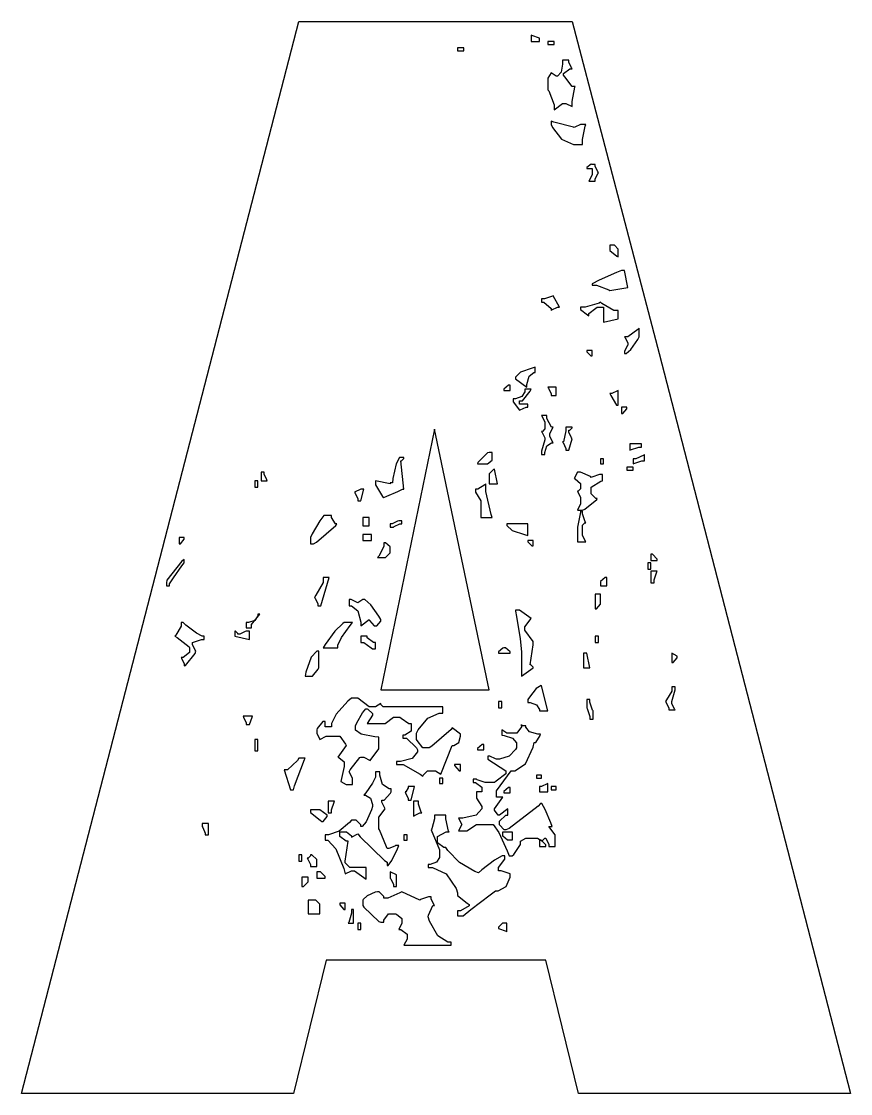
# Model space of a CAD drawing. Extents: x 82 to 273, y 41 to 319.
# Drawn here: x 152.26 to 180.09, y 188.74 to 224.72 of the extents above; entities that cross this region are included whole.
import ezdxf

# ---------------------------------------------------------------- set-up
doc = ezdxf.new("R2010")
doc.units = 0
doc.header["$MEASUREMENT"] = 0

msp = doc.modelspace()

# ---------------------------------------------------------------- linework, layer by layer
at = {"color": 42}
for points in [[(170.744, 224.719), (173.673, 213.571), (180.093, 188.736), (170.957, 188.736), (169.863, 193.216), (162.49, 193.216), (161.396, 188.736), (152.26, 188.736), (161.572, 224.719), (170.744, 224.719)], [(169.369, 224.26), (169.369, 224.05), (169.65, 224.05), (169.65, 224.154), (169.65, 224.154), (169.395, 224.244), (169.369, 224.26)], [(166.9, 223.731), (167.11, 223.731), (167.11, 223.838), (166.9, 223.838), (166.9, 223.731)], [(169.933, 223.944), (170.145, 223.944), (170.145, 224.05), (169.933, 224.05), (169.933, 223.944)], [(170.428, 223.379), (170.428, 223.288), (170.374, 223.013), (170.254, 222.885), (170.215, 222.885), (170.039, 222.992), (169.933, 222.815), (169.933, 222.426), (169.967, 222.392), (170.145, 221.917), (170.145, 221.757), (170.428, 221.967), (170.532, 221.967), (170.744, 221.861), (170.744, 222.03), (170.833, 222.516), (170.851, 222.533), (170.753, 222.533), (170.506, 222.859), (170.462, 222.92), (170.462, 222.974), (170.673, 223.132), (170.744, 223.132), (170.726, 223.159), (170.638, 223.351), (170.638, 223.415), (170.428, 223.415), (170.428, 223.379)], [(170.039, 221.368), (170.039, 221.262), (170.083, 221.157), (170.386, 220.769), (170.787, 220.592), (170.921, 220.592), (171.097, 220.592), (171.097, 220.76), (171.185, 221.201), (171.203, 221.262), (171.097, 221.262), (171.026, 221.262), (170.841, 221.174), (170.815, 221.156), (170.787, 221.166), (170.135, 221.342), (170.039, 221.368)], [(171.238, 219.781), (171.414, 219.781), (171.414, 219.568), (171.31, 219.358), (171.52, 219.358), (171.52, 219.429), (171.608, 219.614), (171.626, 219.64), (171.608, 219.676), (171.52, 219.861), (171.52, 219.921), (171.414, 219.921), (171.381, 219.929), (171.238, 219.818), (171.238, 219.781)], [(172.015, 217.205), (172.015, 217.099), (172.015, 217.029), (172.252, 216.844), (172.296, 216.818), (172.296, 217.029), (172.296, 217.073), (172.164, 217.205), (172.12, 217.205), (172.015, 217.205)], [(171.414, 215.864), (171.564, 215.864), (171.979, 215.715), (172.015, 215.688), (172.615, 215.794), (172.508, 216.359), (172.402, 216.359), (172.234, 216.289), (171.657, 216.034), (171.414, 215.907), (171.414, 215.864)], [(169.722, 215.407), (169.722, 215.301), (169.8, 215.301), (170.039, 215.09), (170.039, 215.018), (170.065, 215.036), (170.257, 215.124), (170.321, 215.124), (170.109, 215.511), (170.091, 215.495), (169.814, 215.407), (169.722, 215.407)], [(171.027, 215.124), (171.027, 215.054), (171.265, 214.869), (171.31, 214.842), (171.31, 214.913), (171.546, 215.098), (171.59, 215.124), (171.803, 215.124), (171.803, 214.629), (172.296, 214.735), (172.296, 215.018), (172.146, 215.018), (171.741, 215.257), (171.697, 215.301), (171.652, 215.266), (171.183, 215.124), (171.027, 215.124)], [(172.508, 214.136), (172.525, 214.11), (172.615, 213.918), (172.615, 213.854), (172.597, 213.827), (172.508, 213.636), (172.508, 213.571), (172.559, 213.571), (172.715, 213.709), (172.948, 214.04), (173.002, 214.136), (173.002, 214.419), (172.948, 214.375), (172.617, 214.136), (172.508, 214.136)], [(171.238, 213.677), (171.238, 213.633), (171.37, 213.501), (171.414, 213.501), (171.414, 213.677), (171.238, 213.677)], [(168.84, 212.725), (169.227, 212.442), (169.227, 212.535), (169.302, 212.81), (169.458, 212.937), (169.51, 212.937), (169.51, 213.114), (169.404, 213.087), (169.015, 212.947), (168.84, 212.781), (168.84, 212.725)], [(168.451, 212.336), (168.664, 212.336), (168.664, 212.513), (168.61, 212.513), (168.451, 212.38), (168.451, 212.336)], [(169.157, 212.336), (169.157, 212.285), (169.055, 212.13), (168.84, 212.055), (168.768, 212.055), (168.768, 211.949), (168.981, 211.667), (169.007, 211.685), (169.198, 211.773), (169.263, 211.773), (169.263, 211.879), (168.981, 211.879), (168.981, 211.983), (169.077, 211.983), (169.341, 212.312), (169.369, 212.372), (169.157, 212.372), (169.157, 212.336)], [(169.933, 212.442), (169.949, 212.416), (170.039, 212.225), (170.039, 212.16), (170.215, 212.16), (170.215, 212.442), (169.933, 212.442)], [(172.015, 212.232), (172.041, 212.17), (172.231, 211.843), (172.296, 211.843), (172.296, 212.336), (172.27, 212.32), (172.078, 212.232), (172.015, 212.232)], [(172.402, 211.773), (172.402, 211.56), (172.446, 211.56), (172.579, 211.72), (172.579, 211.773), (172.402, 211.773)], [(169.722, 211.49), (169.827, 211.278), (169.827, 211.067), (169.827, 211.041), (169.748, 210.961), (169.722, 210.961), (169.738, 210.927), (169.827, 210.741), (169.827, 210.679), (169.722, 210.292), (169.722, 210.185), (169.827, 210.185), (169.827, 210.257), (169.901, 210.472), (170.057, 210.572), (170.109, 210.572), (170.003, 210.785), (170.003, 210.891), (170.109, 211.102), (170.055, 211.102), (169.898, 211.394), (169.898, 211.49), (169.722, 211.49)], [(166.122, 211.031), (164.324, 202.282), (167.958, 202.282), (166.122, 211.031)], [(170.532, 211.102), (170.532, 210.979), (170.454, 210.608), (170.428, 210.608), (170.444, 210.582), (170.532, 210.391), (170.532, 210.326), (170.638, 210.326), (170.744, 210.715), (170.726, 210.742), (170.638, 210.934), (170.638, 210.997), (170.664, 210.997), (170.744, 211.075), (170.744, 211.102), (170.532, 211.102)], [(172.685, 210.538), (172.685, 210.326), (172.711, 210.344), (172.982, 210.432), (173.073, 210.432), (173.073, 210.538), (172.685, 210.538)], [(167.569, 209.867), (167.852, 209.867), (167.904, 209.867), (168.063, 209.999), (168.063, 210.043), (168.063, 210.256), (167.958, 210.256), (167.904, 210.239), (167.586, 209.921), (167.569, 209.867)], [(172.791, 210.043), (172.791, 209.867), (172.817, 209.885), (173.087, 209.973), (173.178, 209.973), (173.178, 210.185), (173.152, 210.159), (172.881, 210.043), (172.791, 210.043)], [(164.641, 209.197), (164.148, 209.303), (164.148, 209.163), (164.386, 208.774), (164.43, 208.738), (164.527, 208.782), (164.896, 208.946), (165.049, 209.021), (165.1, 209.021), (164.994, 209.973), (165.02, 209.973), (165.1, 210.053), (165.1, 210.079), (164.994, 210.079), (164.955, 210.079), (164.84, 209.868), (164.729, 209.375), (164.711, 209.233), (164.641, 209.233), (164.641, 209.197)], [(171.697, 209.867), (171.803, 209.867), (171.803, 210.043), (171.697, 210.043), (171.697, 209.867)], [(160.302, 209.586), (160.302, 209.303), (160.514, 209.303), (160.496, 209.331), (160.408, 209.522), (160.408, 209.586), (160.302, 209.586)], [(167.958, 209.48), (167.958, 209.197), (168.239, 209.197), (168.135, 209.69), (168.107, 209.682), (167.958, 209.531), (167.958, 209.48)], [(170.921, 209.586), (170.815, 209.374), (170.849, 209.365), (171.027, 209.212), (171.027, 209.161), (171.027, 209.057), (171.027, 209.03), (170.947, 208.951), (170.921, 208.951), (171.027, 208.738), (171.027, 208.528), (170.921, 208.315), (171.097, 208.315), (171.176, 208.351), (171.581, 208.669), (171.59, 208.704), (171.537, 208.704), (171.38, 208.862), (171.38, 208.915), (171.38, 209.021), (171.38, 209.092), (171.705, 209.295), (171.767, 209.303), (171.767, 209.514), (171.669, 209.514), (171.406, 209.427), (171.38, 209.41), (171.362, 209.445), (171.031, 209.586), (170.921, 209.586)], [(172.579, 209.656), (172.791, 209.656), (172.791, 209.762), (172.579, 209.762), (172.579, 209.656)], [(160.091, 209.091), (160.197, 209.091), (160.197, 209.303), (160.091, 209.303), (160.091, 209.091)], [(167.499, 209.021), (167.499, 208.915), (167.676, 208.632), (167.676, 208.069), (168.063, 208.069), (168.027, 208.175), (167.852, 208.942), (167.852, 209.197), (167.816, 209.171), (167.578, 209.021), (167.499, 209.021)], [(163.442, 208.915), (163.459, 208.889), (163.548, 208.697), (163.548, 208.632), (163.653, 208.632), (163.759, 209.021), (163.653, 209.021), (163.442, 208.915)], [(161.961, 207.397), (161.961, 207.187), (162.065, 207.187), (162.162, 207.24), (162.815, 207.796), (162.843, 207.856), (162.799, 207.856), (162.667, 208.069), (162.667, 208.139), (162.454, 208.139), (162.409, 208.139), (162.274, 207.954), (162.021, 207.522), (161.961, 207.397)], [(163.725, 207.786), (163.935, 207.786), (163.935, 208.069), (163.725, 208.069), (163.725, 207.786)], [(171.027, 208.245), (170.921, 207.75), (170.921, 207.257), (171.203, 207.257), (171.097, 207.469), (171.097, 207.786), (171.097, 207.814), (171.176, 207.892), (171.203, 207.892), (171.185, 207.92), (171.097, 208.19), (171.097, 208.279), (171.027, 208.279), (171.027, 208.245)], [(164.641, 207.856), (164.641, 207.75), (164.747, 207.75), (164.773, 207.768), (164.965, 207.856), (165.03, 207.856), (165.03, 207.963), (164.924, 207.963), (164.888, 207.946), (164.702, 207.856), (164.641, 207.856)], [(168.558, 207.856), (168.558, 207.801), (168.738, 207.636), (169.147, 207.495), (169.263, 207.469), (169.263, 207.856), (168.558, 207.856)], [(157.551, 207.397), (157.551, 207.187), (157.595, 207.187), (157.728, 207.345), (157.728, 207.397), (157.551, 207.397)], [(163.725, 207.293), (164.006, 207.293), (164.006, 207.504), (163.725, 207.504), (163.725, 207.293)], [(169.263, 207.293), (169.263, 207.249), (169.395, 207.117), (169.44, 207.117), (169.44, 207.293), (169.263, 207.293)], [(164.43, 207.221), (164.43, 207.099), (164.253, 206.772), (164.218, 206.728), (164.43, 206.728), (164.483, 206.728), (164.641, 206.888), (164.641, 206.94), (164.641, 207.045), (164.641, 207.089), (164.483, 207.221), (164.43, 207.221)], [(157.127, 205.882), (157.127, 205.776), (157.233, 205.776), (157.233, 205.843), (157.36, 206.045), (157.648, 206.447), (157.728, 206.551), (157.728, 206.658), (157.648, 206.605), (157.145, 205.962), (157.127, 205.882)], [(173.284, 206.339), (173.39, 206.339), (173.39, 206.551), (173.284, 206.551), (173.284, 206.339)], [(173.39, 206.834), (173.39, 206.622), (173.603, 206.622), (173.603, 206.676), (173.442, 206.834), (173.39, 206.834)], [(173.39, 206.269), (173.39, 205.882), (173.496, 205.882), (173.496, 205.98), (173.585, 206.243), (173.603, 206.269), (173.39, 206.269)], [(162.384, 206.058), (162.384, 205.891), (162.145, 205.467), (162.101, 205.387), (162.118, 205.361), (162.208, 205.169), (162.208, 205.104), (162.314, 205.104), (162.595, 206.058), (162.384, 206.058)], [(171.697, 205.882), (171.697, 205.776), (171.909, 205.776), (171.909, 206.058), (171.855, 206.058), (171.697, 205.926), (171.697, 205.882)], [(171.52, 205.493), (171.52, 205), (171.564, 205), (171.697, 205.158), (171.697, 205.21), (171.697, 205.493), (171.52, 205.493)], [(163.266, 205.317), (163.266, 205.104), (163.336, 205.104), (163.551, 204.942), (163.653, 204.561), (163.653, 204.435), (163.935, 204.647), (163.944, 204.613), (164.097, 204.435), (164.148, 204.435), (164.192, 204.435), (164.324, 204.595), (164.324, 204.647), (164.262, 204.753), (163.984, 205.142), (163.789, 205.317), (163.725, 205.317), (163.548, 205.21), (163.513, 205.228), (163.327, 205.317), (163.266, 205.317)], [(160.197, 204.823), (160.197, 204.772), (160.095, 204.617), (159.88, 204.541), (159.808, 204.541), (159.808, 204.365), (159.985, 204.365), (159.985, 204.48), (160.223, 204.771), (160.267, 204.823), (160.197, 204.823)], [(168.84, 204.928), (168.874, 204.743), (168.997, 203.999), (169.051, 203.56), (169.051, 203.412), (169.051, 202.741), (169.44, 203.024), (169.44, 203.051), (169.359, 203.13), (169.333, 203.13), (169.44, 203.799), (169.44, 203.906), (169.157, 204.294), (169.157, 204.399), (169.369, 204.681), (168.981, 204.964), (168.84, 204.964), (168.84, 204.928)], [(157.621, 204.541), (157.621, 204.427), (157.444, 204.118), (157.409, 204.082), (157.488, 204.047), (157.894, 203.729), (157.904, 203.693), (157.904, 203.589), (157.904, 203.536), (157.692, 203.376), (157.621, 203.376), (157.638, 203.35), (157.728, 203.159), (157.728, 203.094), (157.762, 203.104), (158.087, 203.51), (158.115, 203.589), (158.097, 203.615), (158.008, 203.806), (158.008, 203.87), (158.035, 203.888), (158.306, 203.976), (158.397, 203.976), (158.397, 204.082), (158.331, 204.082), (158.137, 204.192), (157.78, 204.462), (157.692, 204.541), (157.621, 204.541)], [(162.384, 203.693), (162.877, 203.693), (162.877, 203.78), (163.004, 204.038), (163.292, 204.444), (163.372, 204.541), (163.09, 204.541), (163.045, 204.515), (162.775, 204.25), (162.454, 203.809), (162.384, 203.693)], [(159.42, 204.258), (159.42, 204.082), (159.915, 203.976), (159.915, 204.258), (159.808, 204.258), (159.772, 204.242), (159.586, 204.152), (159.526, 204.152), (159.526, 204.18), (159.446, 204.258), (159.42, 204.258)], [(163.653, 204.082), (163.653, 203.87), (163.75, 203.87), (163.998, 203.695), (164.042, 203.659), (164.148, 203.659), (164.148, 203.87), (164.076, 203.87), (163.865, 204.03), (163.865, 204.082), (163.653, 204.082)], [(171.52, 203.87), (171.626, 203.87), (171.626, 204.082), (171.52, 204.082), (171.52, 203.87)], [(168.275, 203.517), (168.664, 203.517), (168.664, 203.561), (168.504, 203.693), (168.451, 203.693), (168.424, 203.685), (168.275, 203.56), (168.275, 203.517)], [(161.785, 202.741), (161.961, 202.741), (162.031, 202.741), (162.224, 202.98), (162.242, 203.024), (162.242, 203.589), (162.177, 203.589), (161.986, 203.378), (161.811, 202.883), (161.785, 202.741)], [(171.133, 203.517), (171.133, 203.024), (171.344, 203.024), (171.238, 203.517), (171.133, 203.517)], [(174.096, 203.517), (174.096, 203.2), (174.14, 203.2), (174.272, 203.36), (174.272, 203.412), (174.096, 203.517)], [(169.263, 201.965), (169.263, 201.859), (169.333, 201.859), (169.548, 201.785), (169.65, 201.629), (169.65, 201.577), (169.933, 201.577), (169.722, 202.424), (169.704, 202.434), (169.544, 202.328), (169.315, 202.045), (169.263, 201.965)], [(174.096, 202.354), (174.096, 202.239), (173.918, 201.949), (173.883, 201.895), (173.901, 201.861), (173.99, 201.675), (173.99, 201.613), (174.202, 201.613), (174.184, 201.64), (174.096, 201.832), (174.096, 201.895), (174.202, 202.282), (174.202, 202.388), (174.096, 202.388), (174.096, 202.354)], [(162.667, 201.047), (162.454, 201.047), (162.454, 201.224), (162.383, 201.224), (162.188, 200.987), (162.172, 200.943), (162.172, 200.837), (162.278, 200.624), (162.49, 200.731), (162.877, 200.731), (162.947, 200.731), (163.142, 200.467), (163.16, 200.414), (162.877, 200.025), (162.912, 200.017), (163.09, 199.864), (163.09, 199.813), (163.09, 199.708), (162.983, 199.213), (163.16, 199.107), (163.372, 199.107), (163.372, 199.319), (163.266, 199.532), (163.292, 199.602), (163.617, 200.017), (163.653, 200.025), (163.759, 200.025), (163.971, 199.919), (164.254, 200.308), (164.254, 200.695), (164.122, 200.704), (163.667, 200.797), (163.477, 200.933), (163.477, 200.977), (163.477, 201.083), (163.521, 201.181), (163.71, 201.512), (163.825, 201.648), (163.865, 201.648), (163.891, 201.64), (164.042, 201.487), (164.042, 201.436), (163.865, 201.154), (164.465, 201.154), (164.747, 201.366), (164.96, 201.366), (165.004, 201.331), (165.26, 201.154), (165.347, 201.154), (165.347, 200.943), (165.347, 200.899), (165.135, 200.767), (165.064, 200.767), (165.064, 200.66), (165.187, 200.66), (165.523, 200.334), (165.559, 200.272), (165.559, 200.201), (165.377, 199.987), (164.984, 199.885), (164.853, 199.885), (164.853, 199.778), (165.074, 199.778), (165.647, 199.452), (165.735, 199.39), (165.743, 199.417), (165.895, 199.566), (165.946, 199.566), (166.158, 199.566), (166.335, 199.46), (166.723, 200.414), (166.777, 200.414), (166.943, 200.516), (167.004, 200.731), (167.004, 200.801), (166.723, 201.013), (166.688, 200.952), (166.034, 200.396), (165.946, 200.342), (165.806, 200.342), (165.734, 200.342), (165.54, 200.58), (165.523, 200.624), (165.523, 200.837), (165.576, 200.943), (165.898, 201.331), (166.278, 201.506), (166.405, 201.506), (166.405, 201.719), (164.43, 201.719), (164.403, 201.719), (164.324, 201.798), (164.324, 201.825), (164.148, 201.719), (163.935, 201.719), (163.548, 202.001), (163.336, 202.001), (163.22, 201.905), (162.829, 201.472), (162.667, 201.154), (162.667, 201.047)], [(168.275, 201.683), (168.381, 201.683), (168.381, 201.895), (168.275, 201.895), (168.275, 201.683)], [(171.238, 201.965), (171.238, 201.683), (171.256, 201.657), (171.344, 201.386), (171.344, 201.296), (171.45, 201.296), (171.45, 201.577), (171.432, 201.604), (171.344, 201.876), (171.344, 201.965), (171.238, 201.965)], [(159.702, 201.4), (159.719, 201.374), (159.808, 201.184), (159.808, 201.119), (159.915, 201.119), (159.915, 201.119), (160.003, 201.374), (160.021, 201.4), (159.702, 201.4)], [(169.051, 201.119), (169.051, 201.049), (168.892, 200.837), (168.84, 200.837), (168.558, 200.837), (168.381, 200.943), (168.381, 200.767), (168.46, 200.758), (168.746, 200.66), (168.874, 200.502), (168.874, 200.448), (168.874, 200.342), (168.847, 200.281), (168.632, 200.057), (168.311, 199.955), (168.205, 199.955), (168.177, 199.973), (167.986, 200.061), (167.922, 200.061), (167.922, 199.955), (168.522, 199.566), (168.522, 199.47), (168.195, 199.223), (168.135, 199.179), (167.922, 199.179), (167.825, 199.179), (167.56, 199.267), (167.533, 199.283), (167.429, 199.283), (167.429, 199.179), (167.499, 199.179), (167.71, 199.02), (167.71, 198.967), (167.71, 198.86), (167.533, 198.86), (167.533, 198.65), (167.71, 198.367), (167.71, 198.296), (167.52, 198.08), (167.08, 197.979), (166.934, 197.979), (167.04, 197.768), (166.934, 197.556), (167.217, 197.556), (167.533, 197.768), (168.028, 197.768), (168.093, 197.768), (168.287, 197.503), (168.566, 196.886), (168.628, 196.71), (168.734, 196.71), (168.786, 196.763), (169.017, 197.094), (169.017, 197.203), (169.193, 197.309), (169.58, 197.309), (169.756, 197.203), (169.756, 197.23), (169.835, 197.309), (169.863, 197.309), (169.879, 197.283), (169.969, 197.091), (169.969, 197.026), (170.179, 197.026), (170.179, 197.415), (169.969, 197.696), (170.075, 197.696), (170.031, 197.82), (169.841, 198.271), (169.725, 198.473), (169.686, 198.473), (169.606, 198.377), (168.636, 197.636), (168.522, 197.592), (168.468, 197.592), (168.311, 197.75), (168.311, 197.802), (168.311, 197.874), (168.522, 198.085), (168.592, 198.085), (168.592, 198.297), (168.311, 198.085), (168.267, 198.085), (168.135, 198.245), (168.135, 198.297), (168.415, 198.684), (168.205, 198.684), (168.205, 198.896), (168.698, 199.566), (168.818, 199.566), (169.179, 199.805), (169.438, 200.36), (169.474, 200.518), (169.526, 200.518), (169.668, 200.757), (169.686, 200.801), (169.594, 200.801), (169.32, 200.877), (169.193, 201.032), (169.193, 201.083), (169.051, 201.083), (169.051, 201.119)], [(160.091, 200.237), (160.197, 200.237), (160.197, 200.624), (160.091, 200.624), (160.091, 200.237)], [(167.569, 200.272), (167.782, 200.272), (167.782, 200.448), (167.728, 200.448), (167.569, 200.316), (167.569, 200.272)], [(161.079, 199.602), (161.29, 198.931), (161.396, 198.931), (161.43, 199.063), (161.757, 199.945), (161.785, 199.989), (161.572, 199.989), (161.528, 199.919), (161.191, 199.602), (161.079, 199.602)], [(166.794, 199.778), (166.802, 199.744), (166.953, 199.566), (167.004, 199.566), (167.004, 199.778), (166.794, 199.778)], [(164.148, 199.426), (164.148, 199.359), (164.046, 199.157), (163.82, 198.834), (163.759, 198.754), (163.814, 198.754), (163.98, 198.654), (164.042, 198.439), (164.042, 198.367), (164.006, 198.253), (163.834, 197.86), (163.697, 197.696), (163.653, 197.696), (163.653, 197.75), (163.495, 197.908), (163.442, 197.908), (163.336, 197.908), (163.274, 197.83), (162.921, 197.543), (162.57, 197.415), (162.454, 197.415), (162.454, 197.239), (162.544, 197.239), (162.815, 196.952), (163.08, 196.295), (163.124, 196.108), (163.336, 196.215), (163.442, 196.215), (163.829, 195.932), (163.829, 196.321), (163.336, 196.321), (163.282, 196.321), (163.124, 196.481), (163.124, 196.533), (163.23, 197.203), (163.158, 197.203), (162.947, 197.363), (162.947, 197.415), (162.947, 197.52), (163.124, 197.52), (163.176, 197.52), (163.336, 197.387), (163.336, 197.343), (163.548, 197.449), (163.627, 197.353), (164.447, 196.559), (164.535, 196.497), (164.535, 196.391), (164.574, 196.391), (164.689, 196.555), (164.88, 196.948), (164.924, 197.062), (164.817, 197.062), (164.79, 197.044), (164.598, 196.956), (164.535, 196.956), (164.517, 197.018), (164.28, 197.582), (164.254, 197.626), (164.254, 198.015), (164.465, 198.297), (164.447, 198.333), (164.358, 198.518), (164.358, 198.578), (164.437, 198.578), (164.65, 198.816), (164.677, 198.86), (164.677, 198.967), (164.601, 198.967), (164.376, 199.105), (164.288, 199.426), (164.288, 199.532), (164.148, 199.532), (164.148, 199.426)], [(169.546, 199.319), (169.722, 199.319), (169.722, 199.426), (169.546, 199.426), (169.546, 199.319)], [(165.24, 199.037), (165.24, 198.993), (165.162, 198.86), (165.136, 198.86), (165.152, 198.826), (165.24, 198.64), (165.24, 198.578), (165.347, 198.578), (165.453, 199.037), (165.24, 199.037)], [(166.299, 199.143), (166.405, 199.143), (166.405, 199.319), (166.299, 199.319), (166.299, 199.143)], [(168.451, 198.826), (168.664, 198.826), (168.664, 199.003), (168.61, 199.003), (168.451, 198.87), (168.451, 198.826)], [(169.65, 199.037), (169.65, 198.86), (169.933, 198.86), (169.933, 199.143), (169.905, 199.126), (169.714, 199.037), (169.65, 199.037)], [(170.039, 198.931), (170.215, 198.931), (170.215, 199.037), (170.039, 199.037), (170.039, 198.931)], [(162.56, 198.544), (162.56, 198.155), (162.667, 198.155), (162.667, 198.253), (162.753, 198.518), (162.771, 198.544), (162.56, 198.544)], [(165.417, 198.544), (165.417, 198.049), (165.451, 198.067), (165.637, 198.155), (165.699, 198.155), (165.681, 198.182), (165.593, 198.454), (165.593, 198.544), (165.417, 198.544)], [(161.961, 198.261), (161.961, 198.165), (162.286, 197.908), (162.348, 197.872), (162.392, 197.872), (162.524, 198.033), (162.524, 198.085), (162.278, 198.261), (161.961, 198.261)], [(166.122, 198.085), (166.122, 197.962), (166.034, 197.618), (166.018, 197.592), (166.034, 197.529), (166.273, 196.974), (166.299, 196.92), (166.299, 196.71), (166.299, 196.658), (166.197, 196.503), (165.982, 196.427), (165.912, 196.427), (165.912, 196.321), (166.064, 196.321), (166.523, 196.11), (166.856, 195.617), (166.9, 195.475), (166.9, 195.378), (167.225, 195.13), (167.287, 195.086), (167.287, 195.034), (166.996, 194.874), (166.9, 194.874), (166.9, 194.697), (167.004, 194.697), (167.09, 194.697), (167.349, 194.91), (167.992, 195.404), (168.169, 195.545), (168.26, 195.545), (168.535, 195.683), (168.664, 196.003), (168.664, 196.108), (168.636, 196.126), (168.365, 196.215), (168.275, 196.215), (168.275, 196.321), (168.487, 196.603), (168.487, 196.71), (168.399, 196.71), (168.138, 196.573), (167.71, 196.242), (167.605, 196.144), (167.481, 196.189), (166.964, 196.489), (166.572, 196.894), (166.511, 196.99), (166.439, 196.99), (166.229, 197.151), (166.229, 197.203), (166.229, 197.309), (166.229, 197.363), (166.519, 197.52), (166.617, 197.52), (166.599, 197.547), (166.511, 197.951), (166.511, 198.085), (166.122, 198.085)], [(158.327, 197.802), (158.327, 197.696), (158.344, 197.67), (158.433, 197.48), (158.433, 197.415), (158.538, 197.415), (158.538, 197.802), (158.327, 197.802)], [(165.1, 197.239), (165.206, 197.239), (165.206, 197.415), (165.1, 197.415), (165.1, 197.239)], [(168.451, 197.52), (168.734, 197.52), (168.734, 197.239), (168.628, 197.239), (168.574, 197.239), (168.415, 197.371), (168.415, 197.415), (168.415, 197.52), (168.451, 197.52)], [(169.65, 197.239), (169.65, 197.026), (169.863, 197.026), (169.863, 197.08), (169.703, 197.239), (169.65, 197.239)], [(161.572, 196.533), (161.678, 196.533), (161.678, 196.744), (161.572, 196.744), (161.572, 196.533)], [(161.961, 196.744), (161.961, 196.718), (161.881, 196.638), (161.855, 196.638), (161.871, 196.603), (161.961, 196.419), (161.961, 196.357), (162.172, 196.357), (162.172, 196.533), (162.172, 196.587), (162.013, 196.744), (161.961, 196.744)], [(162.172, 196.18), (162.172, 195.968), (162.454, 195.968), (162.454, 196.022), (162.294, 196.18), (162.242, 196.18), (162.172, 196.18)], [(164.641, 196.18), (164.641, 195.968), (164.658, 195.942), (164.747, 195.75), (164.747, 195.685), (164.853, 195.685), (164.853, 196.074), (164.641, 196.18)], [(161.678, 195.968), (161.678, 195.685), (161.731, 195.685), (161.889, 195.845), (161.889, 195.898), (161.889, 196.004), (161.678, 196.004), (161.678, 195.968)], [(163.725, 195.227), (163.725, 195.05), (163.759, 194.99), (164.253, 194.514), (164.324, 194.487), (164.43, 194.487), (164.43, 194.558), (164.587, 194.769), (164.641, 194.769), (164.817, 194.769), (164.852, 194.761), (165.03, 194.608), (165.03, 194.557), (165.03, 194.451), (164.924, 194.24), (164.994, 194.24), (165.206, 194.081), (165.206, 194.028), (165.206, 193.922), (165.1, 193.711), (166.688, 193.711), (166.688, 193.815), (166.573, 193.815), (166.233, 194.028), (165.956, 194.522), (165.912, 194.663), (165.92, 194.725), (166.072, 195.05), (166.122, 195.05), (166.105, 195.078), (166.018, 195.27), (166.018, 195.333), (165.92, 195.333), (165.655, 195.245), (165.629, 195.227), (165.03, 195.509), (164.958, 195.475), (164.561, 195.298), (164.43, 195.298), (164.43, 195.352), (164.27, 195.509), (164.218, 195.509), (164.138, 195.493), (163.865, 195.369), (163.733, 195.245), (163.725, 195.227)], [(161.889, 195.227), (161.889, 194.769), (162.278, 194.769), (162.278, 195.05), (162.278, 195.094), (162.145, 195.227), (162.101, 195.227), (161.889, 195.227)], [(162.947, 195.122), (162.947, 195.07), (163.08, 194.91), (163.124, 194.91), (163.124, 195.122), (162.947, 195.122)], [(163.336, 194.91), (163.336, 194.795), (163.247, 194.478), (163.23, 194.451), (163.406, 194.451), (163.406, 194.91), (163.336, 194.91)], [(163.548, 194.24), (163.653, 194.24), (163.653, 194.451), (163.548, 194.451), (163.548, 194.24)], [(168.275, 194.274), (168.275, 194.274), (168.53, 194.186), (168.558, 194.168), (168.558, 194.451), (168.451, 194.451), (168.407, 194.451), (168.275, 194.318), (168.275, 194.274)]]:
    msp.add_lwpolyline(points, close=True, dxfattribs=at)

doc.saveas('drawing.dxf')
